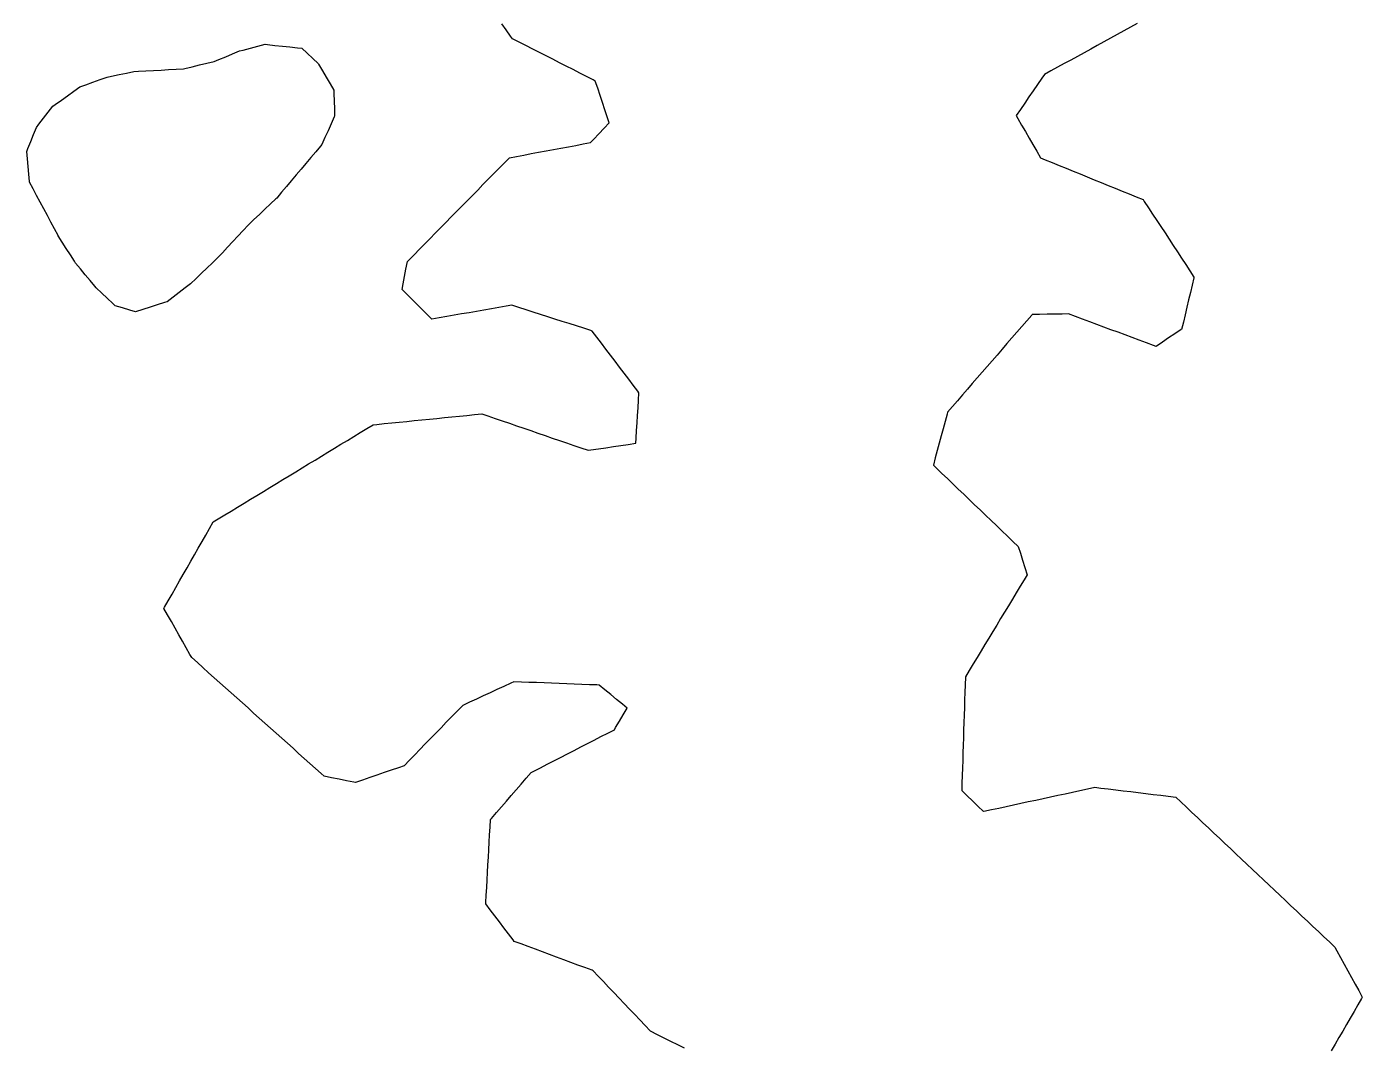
# Model space of a CAD drawing. Header units: millimetres. Extents: x 165 to 2352, y 1753 to 3323.
# Drawn here: x 906.1 to 1082.8, y 2371.8 to 2506.6 of the extents above; entities that cross this region are included whole.
import ezdxf

# ---------------------------------------------------------------- set-up
doc = ezdxf.new("R2010")
doc.units = ezdxf.units.MM
for name, color, linetype in [('ALL_HOLES', 1, 'Continuous'), ('ALL_ISLANDS', 7, 'Continuous'), ('OUTLINE_ISLAND_01', 7, 'Continuous'), ('OUTLINE_ISLAND_01_HOLE_47', 1, 'Continuous')]:
    doc.layers.add(name, color=color, linetype=linetype)

msp = doc.modelspace()

# ---------------------------------------------------------------- linework, layer by layer
at = {"layer": 'ALL_HOLES'}
msp.add_lwpolyline([(942.4708, 2503.7373), (943.199, 2503.052), (943.9272, 2502.3666), (944.6554, 2501.6813), (944.6953, 2501.6135), (945.2028, 2500.7518), (945.7103, 2499.8902), (946.2178, 2499.0285), (946.7254, 2498.1669), (946.737, 2497.72), (946.7629, 2496.7203), (946.7889, 2495.7207), (946.8148, 2494.721), (946.7713, 2494.6245), (946.3604, 2493.7128), (945.9496, 2492.8011), (945.5387, 2491.8894), (945.1279, 2490.9777), (944.9625, 2490.7816), (944.3179, 2490.0171), (943.6732, 2489.2526), (943.0286, 2488.4881), (942.384, 2487.7236), (941.7393, 2486.9591), (941.0947, 2486.1947), (940.4501, 2485.4302), (939.8054, 2484.6657), (939.1608, 2483.9012), (939.0579, 2483.8037), (938.3318, 2483.116), (937.6058, 2482.4283), (936.8798, 2481.7406), (936.1538, 2481.053), (935.4278, 2480.3653), (935.3878, 2480.3225), (934.7054, 2479.5915), (934.0231, 2478.8605), (933.3407, 2478.1295), (932.6583, 2477.3985), (931.9759, 2476.6675), (931.2935, 2475.9365), (930.6514, 2475.3234), (929.9282, 2474.6328), (929.205, 2473.9422), (928.4818, 2473.2516), (927.7585, 2472.561), (927.0402, 2472.011), (926.2462, 2471.4031), (925.4522, 2470.7952), (924.6581, 2470.1873), (924.3003, 2470.0735), (923.3474, 2469.7702), (922.3945, 2469.4669), (921.4416, 2469.1636), (920.4887, 2468.8603), (919.7205, 2469.0868), (918.7613, 2469.3696), (917.8022, 2469.6525), (917.4725, 2469.9601), (916.7414, 2470.6424), (916.0103, 2471.3247), (915.2791, 2472.0069), (915.0969, 2472.2253), (914.4562, 2472.9931), (913.8155, 2473.7609), (913.1748, 2474.5287), (912.5341, 2475.2965), (912.3873, 2475.527), (911.8499, 2476.3704), (911.3125, 2477.2137), (910.7752, 2478.0571), (910.2378, 2478.9004), (910.2233, 2478.9275), (909.7512, 2479.809), (909.279, 2480.6905), (908.8069, 2481.5721), (908.3348, 2482.4536), (907.8626, 2483.3351), (907.3905, 2484.2166), (906.9184, 2485.0982), (906.4462, 2485.9797), (906.4371, 2486.08), (906.3463, 2487.0758), (906.2555, 2488.0717), (906.1647, 2489.0676), (906.0738, 2490.0635), (906.2338, 2490.4575), (906.6099, 2491.3841), (906.986, 2492.3106), (907.3621, 2493.2372), (907.6943, 2493.6687), (908.3043, 2494.4611), (908.9142, 2495.2535), (909.5242, 2496.046), (909.8569, 2496.2832), (910.6712, 2496.8637), (911.4854, 2497.4442), (912.2997, 2498.0248), (913.1139, 2498.6053), (913.9041, 2498.8896), (914.8451, 2499.2281), (915.7861, 2499.5666), (916.727, 2499.9051), (917.3102, 2500.0257), (918.2895, 2500.2284), (919.2687, 2500.4311), (920.248, 2500.6337), (920.8519, 2500.6675), (921.8503, 2500.7233), (922.8487, 2500.7791), (923.8472, 2500.835), (924.8456, 2500.8908), (925.8441, 2500.9466), (926.8425, 2501.0024), (926.9898, 2501.038), (927.962, 2501.2725), (928.9341, 2501.507), (929.9062, 2501.7415), (930.8783, 2501.976), (931.4808, 2502.2243), (932.4053, 2502.6053), (933.3299, 2502.9864), (934.2544, 2503.3675), (934.7096, 2503.4855), (935.6776, 2503.7365), (936.6456, 2503.9875), (937.6135, 2504.2385), (937.932, 2504.2057), (938.9267, 2504.103), (939.9214, 2504.0004), (940.9162, 2503.8977), (941.9109, 2503.7951)], close=True, dxfattribs=at)
at = {"layer": 'ALL_ISLANDS'}
for points in [[(993.1208, 2371.4089), (992.2269, 2371.8571), (991.333, 2372.3054), (990.439, 2372.7536), (989.5451, 2373.2018), (988.6512, 2373.6501), (988.6011, 2373.7027), (987.9121, 2374.4275), (987.2231, 2375.1523), (986.5341, 2375.877), (985.8451, 2376.6018), (985.1561, 2377.3265), (984.4671, 2378.0513), (983.7781, 2378.7761), (983.0891, 2379.5008), (982.4001, 2380.2256), (981.7111, 2380.9503), (981.0221, 2381.6751), (980.8879, 2381.7249), (979.9505, 2382.073), (979.013, 2382.4211), (978.0756, 2382.7692), (977.1381, 2383.1173), (976.2006, 2383.4653), (975.2632, 2383.8134), (974.3257, 2384.1615), (973.3883, 2384.5096), (972.4508, 2384.8577), (971.5133, 2385.2058), (970.5759, 2385.5539), (970.4402, 2385.7339), (969.8384, 2386.5325), (969.2366, 2387.3311), (968.6348, 2388.1298), (968.0329, 2388.9284), (967.4311, 2389.727), (966.8293, 2390.5257), (966.8381, 2390.683), (966.8941, 2391.6815), (966.9501, 2392.6799), (967.0061, 2393.6783), (967.0621, 2394.6768), (967.1181, 2395.6752), (967.174, 2396.6736), (967.23, 2397.6721), (967.286, 2398.6705), (967.342, 2399.6689), (967.398, 2400.6673), (967.454, 2401.6658), (967.5926, 2401.8264), (968.2461, 2402.5833), (968.8997, 2403.3402), (969.5532, 2404.0971), (970.2067, 2404.854), (970.8602, 2405.6109), (971.5137, 2406.3678), (972.1672, 2407.1247), (972.8208, 2407.8816), (973.1817, 2408.0674), (974.0708, 2408.5251), (974.9599, 2408.9827), (975.8491, 2409.4404), (976.7382, 2409.8981), (977.6273, 2410.3557), (978.5165, 2410.8134), (979.4056, 2411.2711), (980.2947, 2411.7287), (981.1838, 2412.1864), (982.073, 2412.644), (982.9621, 2413.1017), (983.8512, 2413.5594), (984.0108, 2413.8275), (984.5224, 2414.6867), (985.034, 2415.546), (985.5455, 2416.4052), (984.9139, 2416.9248), (984.1417, 2417.5601), (983.3694, 2418.1954), (982.5971, 2418.8306), (981.8248, 2419.4659), (981.5416, 2419.4769), (980.5423, 2419.5154), (979.543, 2419.5539), (978.5438, 2419.5924), (977.5445, 2419.6309), (976.5453, 2419.6695), (975.546, 2419.708), (974.5467, 2419.7465), (973.5475, 2419.785), (972.5482, 2419.8236), (971.549, 2419.8621), (970.5497, 2419.9006), (970.1254, 2419.7044), (969.2176, 2419.2849), (968.3099, 2418.8653), (967.4022, 2418.4457), (966.4945, 2418.0261), (965.5868, 2417.6065), (964.679, 2417.187), (963.7713, 2416.7674), (963.6951, 2416.6889), (962.9986, 2415.9713), (962.302, 2415.2538), (961.6055, 2414.5363), (960.909, 2413.8187), (960.2125, 2413.1012), (959.5159, 2412.3836), (958.8194, 2411.6661), (958.1229, 2410.9486), (957.4264, 2410.231), (956.7299, 2409.5135), (956.0333, 2408.796), (955.2578, 2408.5281), (954.3127, 2408.2015), (953.3675, 2407.875), (952.4223, 2407.5485), (951.4771, 2407.2219), (950.5319, 2406.8954), (949.5867, 2406.5689), (949.3667, 2406.613), (948.3863, 2406.8098), (947.4059, 2407.0066), (946.4254, 2407.2034), (945.445, 2407.4002), (945.0454, 2407.7579), (944.3004, 2408.425), (943.5554, 2409.092), (942.8104, 2409.7591), (942.0654, 2410.4262), (941.3204, 2411.0932), (940.5754, 2411.7603), (939.8304, 2412.4273), (939.0854, 2413.0944), (938.3404, 2413.7615), (937.5954, 2414.4285), (936.8504, 2415.0956), (936.1054, 2415.7626), (935.3604, 2416.4297), (934.6154, 2417.0968), (933.8704, 2417.7638), (933.1253, 2418.4309), (932.3803, 2419.0979), (931.6353, 2419.765), (930.8903, 2420.432), (930.1453, 2421.0991), (929.4003, 2421.7662), (928.6553, 2422.4332), (927.9103, 2423.1003), (927.6752, 2423.5167), (927.1836, 2424.3876), (926.6921, 2425.2584), (926.2005, 2426.1292), (925.7089, 2427.0001), (925.2173, 2427.8709), (924.7257, 2428.7417), (924.2342, 2429.6126), (924.3186, 2429.7605), (924.8145, 2430.6289), (925.3103, 2431.4973), (925.8062, 2432.3657), (926.3021, 2433.2341), (926.7979, 2434.1025), (927.2938, 2434.9709), (927.7896, 2435.8393), (928.2855, 2436.7077), (928.7814, 2437.5761), (929.2772, 2438.4445), (929.7731, 2439.3129), (930.269, 2440.1813), (930.7648, 2441.0497), (931.4192, 2441.4474), (932.2738, 2441.9667), (933.1284, 2442.4861), (933.9829, 2443.0054), (934.8375, 2443.5248), (935.6921, 2444.0441), (936.5466, 2444.5635), (937.4012, 2445.0828), (938.2557, 2445.6021), (939.1103, 2446.1215), (939.9649, 2446.6408), (940.8194, 2447.1602), (941.674, 2447.6795), (942.5286, 2448.1989), (943.3831, 2448.7182), (944.2377, 2449.2376), (945.0922, 2449.7569), (945.9468, 2450.2763), (946.8014, 2450.7956), (947.6559, 2451.315), (948.5105, 2451.8343), (949.3651, 2452.3537), (950.2196, 2452.873), (951.0742, 2453.3924), (951.9287, 2453.9117), (952.3972, 2453.9584), (953.3923, 2454.0575), (954.3874, 2454.1567), (955.3825, 2454.2558), (956.3775, 2454.3549), (957.3726, 2454.4541), (958.3677, 2454.5532), (959.3627, 2454.6523), (960.3578, 2454.7515), (961.3529, 2454.8506), (962.348, 2454.9497), (963.343, 2455.0489), (964.3381, 2455.148), (965.3332, 2455.2471), (966.3283, 2455.3463), (967.1199, 2455.074), (968.0656, 2454.7489), (969.0112, 2454.4237), (969.9569, 2454.0985), (970.9025, 2453.7733), (971.8482, 2453.4482), (972.7938, 2453.123), (973.7395, 2452.7978), (974.6851, 2452.4726), (975.6308, 2452.1475), (976.5765, 2451.8223), (977.5221, 2451.4971), (978.4678, 2451.1719), (979.4134, 2450.8468), (980.3591, 2450.5216), (980.7452, 2450.5786), (981.7345, 2450.7246), (982.7238, 2450.8706), (983.7131, 2451.0166), (984.7024, 2451.1626), (985.6916, 2451.3087), (986.6809, 2451.4547), (986.7247, 2452.1485), (986.7878, 2453.1465), (986.8508, 2454.1445), (986.9138, 2455.1426), (986.9768, 2456.1406), (987.0398, 2457.1386), (987.1029, 2458.1366), (986.9548, 2458.3322), (986.3514, 2459.1296), (985.7479, 2459.927), (985.1445, 2460.7245), (984.5411, 2461.5219), (983.9376, 2462.3193), (983.3342, 2463.1167), (982.7308, 2463.9141), (982.1273, 2464.7115), (981.5239, 2465.5089), (980.9204, 2466.3063), (980.7395, 2466.3644), (979.7874, 2466.6702), (978.8353, 2466.976), (977.8832, 2467.2817), (976.9311, 2467.5875), (975.979, 2467.8933), (975.0269, 2468.199), (974.0748, 2468.5048), (973.1227, 2468.8106), (972.1706, 2469.1163), (971.2185, 2469.4221), (970.2664, 2469.7279), (969.5388, 2469.5998), (968.5539, 2469.4265), (967.5691, 2469.2531), (966.5842, 2469.0798), (965.5993, 2468.9064), (964.6145, 2468.7331), (963.6296, 2468.5598), (962.6447, 2468.3864), (961.6599, 2468.2131), (960.675, 2468.0398), (959.6902, 2467.8664), (959.2867, 2468.2705), (958.5802, 2468.9782), (957.8737, 2469.6859), (957.1672, 2470.3937), (956.4607, 2471.1014), (955.7542, 2471.8091), (955.8918, 2472.5388), (956.0771, 2473.5215), (956.2623, 2474.5042), (956.4476, 2475.4869), (956.6466, 2475.6894), (957.3476, 2476.4025), (958.0486, 2477.1157), (958.7496, 2477.8288), (959.4507, 2478.542), (960.1517, 2479.2551), (960.8527, 2479.9683), (961.5537, 2480.6814), (962.2547, 2481.3946), (962.9557, 2482.1077), (963.6567, 2482.8209), (964.3577, 2483.534), (965.0587, 2484.2472), (965.7597, 2484.9603), (966.4607, 2485.6735), (967.1618, 2486.3867), (967.8628, 2487.0998), (968.5638, 2487.813), (969.2648, 2488.5261), (969.9658, 2489.2393), (970.8763, 2489.4084), (971.8595, 2489.5909), (972.8427, 2489.7735), (973.8259, 2489.9561), (974.809, 2490.1387), (975.7922, 2490.3213), (976.7754, 2490.5039), (977.7586, 2490.6865), (978.7418, 2490.8691), (979.725, 2491.0517), (980.7082, 2491.2343), (981.1163, 2491.6712), (981.799, 2492.4019), (982.4816, 2493.1327), (983.1642, 2493.8635), (982.9048, 2494.6413), (982.5884, 2495.5899), (982.272, 2496.5386), (981.9556, 2497.4872), (981.6392, 2498.4358), (981.3228, 2499.3844), (981.0496, 2499.5241), (980.1592, 2499.9793), (979.2687, 2500.4344), (978.3783, 2500.8895), (977.4879, 2501.3447), (976.5975, 2501.7998), (975.7071, 2502.255), (974.8167, 2502.7101), (973.9262, 2503.1653), (973.0358, 2503.6204), (972.1454, 2504.0756), (971.255, 2504.5307), (970.3646, 2504.9858), (970.1198, 2505.3293), (969.5393, 2506.1436), (968.9589, 2506.9579)], [(1053.0224, 2506.9806), (1052.146, 2506.499), (1051.2696, 2506.0173), (1050.3932, 2505.5357), (1049.5169, 2505.0541), (1048.6405, 2504.5725), (1047.7641, 2504.0909), (1046.8877, 2503.6093), (1046.0113, 2503.1276), (1045.135, 2502.646), (1044.2586, 2502.1644), (1043.3822, 2501.6828), (1042.5058, 2501.2012), (1041.6294, 2500.7196), (1040.753, 2500.2379), (1040.4176, 2499.7489), (1039.8519, 2498.9242), (1039.2862, 2498.0996), (1038.7206, 2497.275), (1038.1549, 2496.4503), (1037.5892, 2495.6257), (1037.0235, 2494.8011), (1037.2385, 2494.4286), (1037.7383, 2493.5625), (1038.2381, 2492.6964), (1038.7379, 2491.8302), (1039.2377, 2490.9641), (1039.7375, 2490.098), (1040.2373, 2489.2318), (1040.8686, 2488.9744), (1041.7945, 2488.5968), (1042.7205, 2488.2192), (1043.6465, 2487.8416), (1044.5724, 2487.464), (1045.4984, 2487.0863), (1046.4244, 2486.7087), (1047.3503, 2486.3311), (1048.2763, 2485.9535), (1049.2023, 2485.5759), (1050.1282, 2485.1983), (1051.0542, 2484.8207), (1051.9801, 2484.443), (1052.9061, 2484.0654), (1053.8321, 2483.6878), (1053.9814, 2483.46), (1054.5295, 2482.6235), (1055.0776, 2481.7871), (1055.6257, 2480.9507), (1056.1738, 2480.1143), (1056.7219, 2479.2779), (1057.27, 2478.4415), (1057.8181, 2477.6051), (1058.3662, 2476.7686), (1058.9143, 2475.9322), (1059.4624, 2475.0958), (1060.0105, 2474.2594), (1060.5586, 2473.423), (1060.5375, 2473.3339), (1060.3067, 2472.3609), (1060.0759, 2471.3879), (1059.8451, 2470.4149), (1059.6143, 2469.4419), (1059.3835, 2468.4689), (1059.1527, 2467.4959), (1058.9219, 2466.5229), (1058.8717, 2466.4896), (1058.0383, 2465.937), (1057.2048, 2465.3844), (1056.3714, 2464.8318), (1055.538, 2464.2791), (1055.1946, 2464.406), (1054.2565, 2464.7526), (1053.3185, 2465.0991), (1052.3804, 2465.4456), (1051.4424, 2465.7922), (1050.5044, 2466.1387), (1049.5663, 2466.4853), (1048.6283, 2466.8318), (1047.6903, 2467.1784), (1046.7522, 2467.5249), (1045.8142, 2467.8714), (1044.8762, 2468.218), (1043.9381, 2468.5645), (1043.1327, 2468.5504), (1042.1328, 2468.5328), (1041.133, 2468.5152), (1040.1331, 2468.4977), (1039.1333, 2468.4801), (1039.0813, 2468.4201), (1038.426, 2467.6647), (1037.7707, 2466.9093), (1037.1154, 2466.1539), (1036.4602, 2465.3985), (1035.8049, 2464.6431), (1035.1496, 2463.8877), (1034.4944, 2463.1323), (1033.8391, 2462.3769), (1033.1838, 2461.6215), (1032.5286, 2460.8662), (1031.8733, 2460.1108), (1031.218, 2459.3554), (1030.5627, 2458.6), (1029.9075, 2457.8446), (1029.2522, 2457.0892), (1028.5969, 2456.3338), (1027.9417, 2455.5784), (1027.8721, 2455.3183), (1027.6136, 2454.3523), (1027.3551, 2453.3862), (1027.0966, 2452.4202), (1026.8381, 2451.4542), (1026.5796, 2450.4882), (1026.3211, 2449.5222), (1026.0626, 2448.5562), (1026.4735, 2448.1627), (1027.1958, 2447.4711), (1027.918, 2446.7794), (1028.6403, 2446.0878), (1029.3626, 2445.3962), (1030.0848, 2444.7046), (1030.8071, 2444.013), (1031.5294, 2443.3213), (1032.2516, 2442.6297), (1032.9739, 2441.9381), (1033.6962, 2441.2465), (1034.4184, 2440.5549), (1035.1407, 2439.8633), (1035.8629, 2439.1716), (1036.5852, 2438.48), (1037.3075, 2437.7884), (1037.5816, 2436.9214), (1037.8831, 2435.9679), (1038.1845, 2435.0144), (1038.486, 2434.061), (1038.0756, 2433.3838), (1037.5573, 2432.5286), (1037.039, 2431.6734), (1036.5206, 2430.8182), (1036.0023, 2429.963), (1035.484, 2429.1078), (1034.9657, 2428.2526), (1034.4474, 2427.3975), (1033.9291, 2426.5423), (1033.4108, 2425.6871), (1032.8925, 2424.8319), (1032.3742, 2423.9767), (1031.8559, 2423.1215), (1031.3375, 2422.2663), (1030.8192, 2421.4111), (1030.3009, 2420.5559), (1030.299, 2420.4947), (1030.2667, 2419.4952), (1030.2345, 2418.4957), (1030.2022, 2417.4962), (1030.17, 2416.4968), (1030.1377, 2415.4973), (1030.1055, 2414.4978), (1030.0732, 2413.4983), (1030.041, 2412.4988), (1030.0087, 2411.4994), (1029.9765, 2410.4999), (1029.9442, 2409.5004), (1029.912, 2408.5009), (1029.8797, 2407.5014), (1029.8475, 2406.502), (1029.8152, 2405.5025), (1030.5173, 2404.8284), (1031.2386, 2404.1358), (1031.9599, 2403.4432), (1032.6813, 2402.7506), (1032.7637, 2402.7684), (1033.7411, 2402.9797), (1034.7185, 2403.191), (1035.696, 2403.4023), (1036.6734, 2403.6135), (1037.6508, 2403.8248), (1038.6282, 2404.0361), (1039.6057, 2404.2474), (1040.5831, 2404.4587), (1041.5605, 2404.67), (1042.5379, 2404.8813), (1043.5154, 2405.0925), (1044.4928, 2405.3038), (1045.4702, 2405.5151), (1046.4476, 2405.7264), (1047.425, 2405.9377), (1048.2208, 2405.8416), (1049.2136, 2405.7216), (1050.2064, 2405.6017), (1051.1992, 2405.4818), (1052.1919, 2405.3618), (1053.1847, 2405.2419), (1054.1775, 2405.122), (1055.1703, 2405.002), (1056.1631, 2404.8821), (1057.1559, 2404.7622), (1058.1486, 2404.6423), (1058.8378, 2403.9925), (1059.5654, 2403.3065), (1060.293, 2402.6204), (1061.0206, 2401.9344), (1061.7482, 2401.2484), (1062.4757, 2400.5624), (1063.2033, 2399.8764), (1063.9309, 2399.1904), (1064.6585, 2398.5044), (1065.3861, 2397.8183), (1066.1137, 2397.1323), (1066.8413, 2396.4463), (1067.5689, 2395.7603), (1068.2964, 2395.0743), (1069.024, 2394.3883), (1069.7516, 2393.7022), (1070.4792, 2393.0162), (1071.2068, 2392.3302), (1071.9344, 2391.6442), (1072.662, 2390.9582), (1073.3896, 2390.2722), (1074.1171, 2389.5862), (1074.8447, 2388.9001), (1075.5723, 2388.2141), (1076.2999, 2387.5281), (1077.0275, 2386.8421), (1077.7551, 2386.1561), (1078.4827, 2385.4701), (1079.2103, 2384.7841), (1079.4769, 2384.2958), (1079.9561, 2383.4181), (1080.4353, 2382.5404), (1080.9146, 2381.6627), (1081.3938, 2380.785), (1081.873, 2379.9073), (1082.3523, 2379.0297), (1082.8315, 2378.152), (1082.7453, 2378.0034), (1082.2435, 2377.1384), (1081.7417, 2376.2734), (1081.2399, 2375.4084), (1080.7381, 2374.5434), (1080.2363, 2373.6784), (1079.7346, 2372.8134), (1079.2328, 2371.9484), (1078.731, 2371.0834)]]:
    msp.add_lwpolyline(points, dxfattribs=at)
at = {"layer": 'OUTLINE_ISLAND_01'}
for points in [[(993.1208, 2371.4089), (992.2269, 2371.8571), (991.333, 2372.3054), (990.439, 2372.7536), (989.5451, 2373.2018), (988.6512, 2373.6501), (988.6011, 2373.7027), (987.9121, 2374.4275), (987.2231, 2375.1523), (986.5341, 2375.877), (985.8451, 2376.6018), (985.1561, 2377.3265), (984.4671, 2378.0513), (983.7781, 2378.7761), (983.0891, 2379.5008), (982.4001, 2380.2256), (981.7111, 2380.9503), (981.0221, 2381.6751), (980.8879, 2381.7249), (979.9505, 2382.073), (979.013, 2382.4211), (978.0756, 2382.7692), (977.1381, 2383.1173), (976.2006, 2383.4653), (975.2632, 2383.8134), (974.3257, 2384.1615), (973.3883, 2384.5096), (972.4508, 2384.8577), (971.5133, 2385.2058), (970.5759, 2385.5539), (970.4402, 2385.7339), (969.8384, 2386.5325), (969.2366, 2387.3311), (968.6348, 2388.1298), (968.0329, 2388.9284), (967.4311, 2389.727), (966.8293, 2390.5257), (966.8381, 2390.683), (966.8941, 2391.6815), (966.9501, 2392.6799), (967.0061, 2393.6783), (967.0621, 2394.6768), (967.1181, 2395.6752), (967.174, 2396.6736), (967.23, 2397.6721), (967.286, 2398.6705), (967.342, 2399.6689), (967.398, 2400.6673), (967.454, 2401.6658), (967.5926, 2401.8264), (968.2461, 2402.5833), (968.8997, 2403.3402), (969.5532, 2404.0971), (970.2067, 2404.854), (970.8602, 2405.6109), (971.5137, 2406.3678), (972.1672, 2407.1247), (972.8208, 2407.8816), (973.1817, 2408.0674), (974.0708, 2408.5251), (974.9599, 2408.9827), (975.8491, 2409.4404), (976.7382, 2409.8981), (977.6273, 2410.3557), (978.5165, 2410.8134), (979.4056, 2411.2711), (980.2947, 2411.7287), (981.1838, 2412.1864), (982.073, 2412.644), (982.9621, 2413.1017), (983.8512, 2413.5594), (984.0108, 2413.8275), (984.5224, 2414.6867), (985.034, 2415.546), (985.5455, 2416.4052), (984.9139, 2416.9248), (984.1417, 2417.5601), (983.3694, 2418.1954), (982.5971, 2418.8306), (981.8248, 2419.4659), (981.5416, 2419.4769), (980.5423, 2419.5154), (979.543, 2419.5539), (978.5438, 2419.5924), (977.5445, 2419.6309), (976.5453, 2419.6695), (975.546, 2419.708), (974.5467, 2419.7465), (973.5475, 2419.785), (972.5482, 2419.8236), (971.549, 2419.8621), (970.5497, 2419.9006), (970.1254, 2419.7044), (969.2176, 2419.2849), (968.3099, 2418.8653), (967.4022, 2418.4457), (966.4945, 2418.0261), (965.5868, 2417.6065), (964.679, 2417.187), (963.7713, 2416.7674), (963.6951, 2416.6889), (962.9986, 2415.9713), (962.302, 2415.2538), (961.6055, 2414.5363), (960.909, 2413.8187), (960.2125, 2413.1012), (959.5159, 2412.3836), (958.8194, 2411.6661), (958.1229, 2410.9486), (957.4264, 2410.231), (956.7299, 2409.5135), (956.0333, 2408.796), (955.2578, 2408.5281), (954.3127, 2408.2015), (953.3675, 2407.875), (952.4223, 2407.5485), (951.4771, 2407.2219), (950.5319, 2406.8954), (949.5867, 2406.5689), (949.3667, 2406.613), (948.3863, 2406.8098), (947.4059, 2407.0066), (946.4254, 2407.2034), (945.445, 2407.4002), (945.0454, 2407.7579), (944.3004, 2408.425), (943.5554, 2409.092), (942.8104, 2409.7591), (942.0654, 2410.4262), (941.3204, 2411.0932), (940.5754, 2411.7603), (939.8304, 2412.4273), (939.0854, 2413.0944), (938.3404, 2413.7615), (937.5954, 2414.4285), (936.8504, 2415.0956), (936.1054, 2415.7626), (935.3604, 2416.4297), (934.6154, 2417.0968), (933.8704, 2417.7638), (933.1253, 2418.4309), (932.3803, 2419.0979), (931.6353, 2419.765), (930.8903, 2420.432), (930.1453, 2421.0991), (929.4003, 2421.7662), (928.6553, 2422.4332), (927.9103, 2423.1003), (927.6752, 2423.5167), (927.1836, 2424.3876), (926.6921, 2425.2584), (926.2005, 2426.1292), (925.7089, 2427.0001), (925.2173, 2427.8709), (924.7257, 2428.7417), (924.2342, 2429.6126), (924.3186, 2429.7605), (924.8145, 2430.6289), (925.3103, 2431.4973), (925.8062, 2432.3657), (926.3021, 2433.2341), (926.7979, 2434.1025), (927.2938, 2434.9709), (927.7896, 2435.8393), (928.2855, 2436.7077), (928.7814, 2437.5761), (929.2772, 2438.4445), (929.7731, 2439.3129), (930.269, 2440.1813), (930.7648, 2441.0497), (931.4192, 2441.4474), (932.2738, 2441.9667), (933.1284, 2442.4861), (933.9829, 2443.0054), (934.8375, 2443.5248), (935.6921, 2444.0441), (936.5466, 2444.5635), (937.4012, 2445.0828), (938.2557, 2445.6021), (939.1103, 2446.1215), (939.9649, 2446.6408), (940.8194, 2447.1602), (941.674, 2447.6795), (942.5286, 2448.1989), (943.3831, 2448.7182), (944.2377, 2449.2376), (945.0922, 2449.7569), (945.9468, 2450.2763), (946.8014, 2450.7956), (947.6559, 2451.315), (948.5105, 2451.8343), (949.3651, 2452.3537), (950.2196, 2452.873), (951.0742, 2453.3924), (951.9287, 2453.9117), (952.3972, 2453.9584), (953.3923, 2454.0575), (954.3874, 2454.1567), (955.3825, 2454.2558), (956.3775, 2454.3549), (957.3726, 2454.4541), (958.3677, 2454.5532), (959.3627, 2454.6523), (960.3578, 2454.7515), (961.3529, 2454.8506), (962.348, 2454.9497), (963.343, 2455.0489), (964.3381, 2455.148), (965.3332, 2455.2471), (966.3283, 2455.3463), (967.1199, 2455.074), (968.0656, 2454.7489), (969.0112, 2454.4237), (969.9569, 2454.0985), (970.9025, 2453.7733), (971.8482, 2453.4482), (972.7938, 2453.123), (973.7395, 2452.7978), (974.6851, 2452.4726), (975.6308, 2452.1475), (976.5765, 2451.8223), (977.5221, 2451.4971), (978.4678, 2451.1719), (979.4134, 2450.8468), (980.3591, 2450.5216), (980.7452, 2450.5786), (981.7345, 2450.7246), (982.7238, 2450.8706), (983.7131, 2451.0166), (984.7024, 2451.1626), (985.6916, 2451.3087), (986.6809, 2451.4547), (986.7247, 2452.1485), (986.7878, 2453.1465), (986.8508, 2454.1445), (986.9138, 2455.1426), (986.9768, 2456.1406), (987.0398, 2457.1386), (987.1029, 2458.1366), (986.9548, 2458.3322), (986.3514, 2459.1296), (985.7479, 2459.927), (985.1445, 2460.7245), (984.5411, 2461.5219), (983.9376, 2462.3193), (983.3342, 2463.1167), (982.7308, 2463.9141), (982.1273, 2464.7115), (981.5239, 2465.5089), (980.9204, 2466.3063), (980.7395, 2466.3644), (979.7874, 2466.6702), (978.8353, 2466.976), (977.8832, 2467.2817), (976.9311, 2467.5875), (975.979, 2467.8933), (975.0269, 2468.199), (974.0748, 2468.5048), (973.1227, 2468.8106), (972.1706, 2469.1163), (971.2185, 2469.4221), (970.2664, 2469.7279), (969.5388, 2469.5998), (968.5539, 2469.4265), (967.5691, 2469.2531), (966.5842, 2469.0798), (965.5993, 2468.9064), (964.6145, 2468.7331), (963.6296, 2468.5598), (962.6447, 2468.3864), (961.6599, 2468.2131), (960.675, 2468.0398), (959.6902, 2467.8664), (959.2867, 2468.2705), (958.5802, 2468.9782), (957.8737, 2469.6859), (957.1672, 2470.3937), (956.4607, 2471.1014), (955.7542, 2471.8091), (955.8918, 2472.5388), (956.0771, 2473.5215), (956.2623, 2474.5042), (956.4476, 2475.4869), (956.6466, 2475.6894), (957.3476, 2476.4025), (958.0486, 2477.1157), (958.7496, 2477.8288), (959.4507, 2478.542), (960.1517, 2479.2551), (960.8527, 2479.9683), (961.5537, 2480.6814), (962.2547, 2481.3946), (962.9557, 2482.1077), (963.6567, 2482.8209), (964.3577, 2483.534), (965.0587, 2484.2472), (965.7597, 2484.9603), (966.4607, 2485.6735), (967.1618, 2486.3867), (967.8628, 2487.0998), (968.5638, 2487.813), (969.2648, 2488.5261), (969.9658, 2489.2393), (970.8763, 2489.4084), (971.8595, 2489.5909), (972.8427, 2489.7735), (973.8259, 2489.9561), (974.809, 2490.1387), (975.7922, 2490.3213), (976.7754, 2490.5039), (977.7586, 2490.6865), (978.7418, 2490.8691), (979.725, 2491.0517), (980.7082, 2491.2343), (981.1163, 2491.6712), (981.799, 2492.4019), (982.4816, 2493.1327), (983.1642, 2493.8635), (982.9048, 2494.6413), (982.5884, 2495.5899), (982.272, 2496.5386), (981.9556, 2497.4872), (981.6392, 2498.4358), (981.3228, 2499.3844), (981.0496, 2499.5241), (980.1592, 2499.9793), (979.2687, 2500.4344), (978.3783, 2500.8895), (977.4879, 2501.3447), (976.5975, 2501.7998), (975.7071, 2502.255), (974.8167, 2502.7101), (973.9262, 2503.1653), (973.0358, 2503.6204), (972.1454, 2504.0756), (971.255, 2504.5307), (970.3646, 2504.9858), (970.1198, 2505.3293), (969.5393, 2506.1436), (968.9589, 2506.9579)], [(1053.0224, 2506.9806), (1052.146, 2506.499), (1051.2696, 2506.0173), (1050.3932, 2505.5357), (1049.5169, 2505.0541), (1048.6405, 2504.5725), (1047.7641, 2504.0909), (1046.8877, 2503.6093), (1046.0113, 2503.1276), (1045.135, 2502.646), (1044.2586, 2502.1644), (1043.3822, 2501.6828), (1042.5058, 2501.2012), (1041.6294, 2500.7196), (1040.753, 2500.2379), (1040.4176, 2499.7489), (1039.8519, 2498.9242), (1039.2862, 2498.0996), (1038.7206, 2497.275), (1038.1549, 2496.4503), (1037.5892, 2495.6257), (1037.0235, 2494.8011), (1037.2385, 2494.4286), (1037.7383, 2493.5625), (1038.2381, 2492.6964), (1038.7379, 2491.8302), (1039.2377, 2490.9641), (1039.7375, 2490.098), (1040.2373, 2489.2318), (1040.8686, 2488.9744), (1041.7945, 2488.5968), (1042.7205, 2488.2192), (1043.6465, 2487.8416), (1044.5724, 2487.464), (1045.4984, 2487.0863), (1046.4244, 2486.7087), (1047.3503, 2486.3311), (1048.2763, 2485.9535), (1049.2023, 2485.5759), (1050.1282, 2485.1983), (1051.0542, 2484.8207), (1051.9801, 2484.443), (1052.9061, 2484.0654), (1053.8321, 2483.6878), (1053.9814, 2483.46), (1054.5295, 2482.6235), (1055.0776, 2481.7871), (1055.6257, 2480.9507), (1056.1738, 2480.1143), (1056.7219, 2479.2779), (1057.27, 2478.4415), (1057.8181, 2477.6051), (1058.3662, 2476.7686), (1058.9143, 2475.9322), (1059.4624, 2475.0958), (1060.0105, 2474.2594), (1060.5586, 2473.423), (1060.5375, 2473.3339), (1060.3067, 2472.3609), (1060.0759, 2471.3879), (1059.8451, 2470.4149), (1059.6143, 2469.4419), (1059.3835, 2468.4689), (1059.1527, 2467.4959), (1058.9219, 2466.5229), (1058.8717, 2466.4896), (1058.0383, 2465.937), (1057.2048, 2465.3844), (1056.3714, 2464.8318), (1055.538, 2464.2791), (1055.1946, 2464.406), (1054.2565, 2464.7526), (1053.3185, 2465.0991), (1052.3804, 2465.4456), (1051.4424, 2465.7922), (1050.5044, 2466.1387), (1049.5663, 2466.4853), (1048.6283, 2466.8318), (1047.6903, 2467.1784), (1046.7522, 2467.5249), (1045.8142, 2467.8714), (1044.8762, 2468.218), (1043.9381, 2468.5645), (1043.1327, 2468.5504), (1042.1328, 2468.5328), (1041.133, 2468.5152), (1040.1331, 2468.4977), (1039.1333, 2468.4801), (1039.0813, 2468.4201), (1038.426, 2467.6647), (1037.7707, 2466.9093), (1037.1154, 2466.1539), (1036.4602, 2465.3985), (1035.8049, 2464.6431), (1035.1496, 2463.8877), (1034.4944, 2463.1323), (1033.8391, 2462.3769), (1033.1838, 2461.6215), (1032.5286, 2460.8662), (1031.8733, 2460.1108), (1031.218, 2459.3554), (1030.5627, 2458.6), (1029.9075, 2457.8446), (1029.2522, 2457.0892), (1028.5969, 2456.3338), (1027.9417, 2455.5784), (1027.8721, 2455.3183), (1027.6136, 2454.3523), (1027.3551, 2453.3862), (1027.0966, 2452.4202), (1026.8381, 2451.4542), (1026.5796, 2450.4882), (1026.3211, 2449.5222), (1026.0626, 2448.5562), (1026.4735, 2448.1627), (1027.1958, 2447.4711), (1027.918, 2446.7794), (1028.6403, 2446.0878), (1029.3626, 2445.3962), (1030.0848, 2444.7046), (1030.8071, 2444.013), (1031.5294, 2443.3213), (1032.2516, 2442.6297), (1032.9739, 2441.9381), (1033.6962, 2441.2465), (1034.4184, 2440.5549), (1035.1407, 2439.8633), (1035.8629, 2439.1716), (1036.5852, 2438.48), (1037.3075, 2437.7884), (1037.5816, 2436.9214), (1037.8831, 2435.9679), (1038.1845, 2435.0144), (1038.486, 2434.061), (1038.0756, 2433.3838), (1037.5573, 2432.5286), (1037.039, 2431.6734), (1036.5206, 2430.8182), (1036.0023, 2429.963), (1035.484, 2429.1078), (1034.9657, 2428.2526), (1034.4474, 2427.3975), (1033.9291, 2426.5423), (1033.4108, 2425.6871), (1032.8925, 2424.8319), (1032.3742, 2423.9767), (1031.8559, 2423.1215), (1031.3375, 2422.2663), (1030.8192, 2421.4111), (1030.3009, 2420.5559), (1030.299, 2420.4947), (1030.2667, 2419.4952), (1030.2345, 2418.4957), (1030.2022, 2417.4962), (1030.17, 2416.4968), (1030.1377, 2415.4973), (1030.1055, 2414.4978), (1030.0732, 2413.4983), (1030.041, 2412.4988), (1030.0087, 2411.4994), (1029.9765, 2410.4999), (1029.9442, 2409.5004), (1029.912, 2408.5009), (1029.8797, 2407.5014), (1029.8475, 2406.502), (1029.8152, 2405.5025), (1030.5173, 2404.8284), (1031.2386, 2404.1358), (1031.9599, 2403.4432), (1032.6813, 2402.7506), (1032.7637, 2402.7684), (1033.7411, 2402.9797), (1034.7185, 2403.191), (1035.696, 2403.4023), (1036.6734, 2403.6135), (1037.6508, 2403.8248), (1038.6282, 2404.0361), (1039.6057, 2404.2474), (1040.5831, 2404.4587), (1041.5605, 2404.67), (1042.5379, 2404.8813), (1043.5154, 2405.0925), (1044.4928, 2405.3038), (1045.4702, 2405.5151), (1046.4476, 2405.7264), (1047.425, 2405.9377), (1048.2208, 2405.8416), (1049.2136, 2405.7216), (1050.2064, 2405.6017), (1051.1992, 2405.4818), (1052.1919, 2405.3618), (1053.1847, 2405.2419), (1054.1775, 2405.122), (1055.1703, 2405.002), (1056.1631, 2404.8821), (1057.1559, 2404.7622), (1058.1486, 2404.6423), (1058.8378, 2403.9925), (1059.5654, 2403.3065), (1060.293, 2402.6204), (1061.0206, 2401.9344), (1061.7482, 2401.2484), (1062.4757, 2400.5624), (1063.2033, 2399.8764), (1063.9309, 2399.1904), (1064.6585, 2398.5044), (1065.3861, 2397.8183), (1066.1137, 2397.1323), (1066.8413, 2396.4463), (1067.5689, 2395.7603), (1068.2964, 2395.0743), (1069.024, 2394.3883), (1069.7516, 2393.7022), (1070.4792, 2393.0162), (1071.2068, 2392.3302), (1071.9344, 2391.6442), (1072.662, 2390.9582), (1073.3896, 2390.2722), (1074.1171, 2389.5862), (1074.8447, 2388.9001), (1075.5723, 2388.2141), (1076.2999, 2387.5281), (1077.0275, 2386.8421), (1077.7551, 2386.1561), (1078.4827, 2385.4701), (1079.2103, 2384.7841), (1079.4769, 2384.2958), (1079.9561, 2383.4181), (1080.4353, 2382.5404), (1080.9146, 2381.6627), (1081.3938, 2380.785), (1081.873, 2379.9073), (1082.3523, 2379.0297), (1082.8315, 2378.152), (1082.7453, 2378.0034), (1082.2435, 2377.1384), (1081.7417, 2376.2734), (1081.2399, 2375.4084), (1080.7381, 2374.5434), (1080.2363, 2373.6784), (1079.7346, 2372.8134), (1079.2328, 2371.9484), (1078.731, 2371.0834)]]:
    msp.add_lwpolyline(points, dxfattribs=at)
at = {"layer": 'OUTLINE_ISLAND_01_HOLE_47'}
msp.add_lwpolyline([(942.4708, 2503.7373), (943.199, 2503.052), (943.9272, 2502.3666), (944.6554, 2501.6813), (944.6953, 2501.6135), (945.2028, 2500.7518), (945.7103, 2499.8902), (946.2178, 2499.0285), (946.7254, 2498.1669), (946.737, 2497.72), (946.7629, 2496.7203), (946.7889, 2495.7207), (946.8148, 2494.721), (946.7713, 2494.6245), (946.3604, 2493.7128), (945.9496, 2492.8011), (945.5387, 2491.8894), (945.1279, 2490.9777), (944.9625, 2490.7816), (944.3179, 2490.0171), (943.6732, 2489.2526), (943.0286, 2488.4881), (942.384, 2487.7236), (941.7393, 2486.9591), (941.0947, 2486.1947), (940.4501, 2485.4302), (939.8054, 2484.6657), (939.1608, 2483.9012), (939.0579, 2483.8037), (938.3318, 2483.116), (937.6058, 2482.4283), (936.8798, 2481.7406), (936.1538, 2481.053), (935.4278, 2480.3653), (935.3878, 2480.3225), (934.7054, 2479.5915), (934.0231, 2478.8605), (933.3407, 2478.1295), (932.6583, 2477.3985), (931.9759, 2476.6675), (931.2935, 2475.9365), (930.6514, 2475.3234), (929.9282, 2474.6328), (929.205, 2473.9422), (928.4818, 2473.2516), (927.7585, 2472.561), (927.0402, 2472.011), (926.2462, 2471.4031), (925.4522, 2470.7952), (924.6581, 2470.1873), (924.3003, 2470.0735), (923.3474, 2469.7702), (922.3945, 2469.4669), (921.4416, 2469.1636), (920.4887, 2468.8603), (919.7205, 2469.0868), (918.7613, 2469.3696), (917.8022, 2469.6525), (917.4725, 2469.9601), (916.7414, 2470.6424), (916.0103, 2471.3247), (915.2791, 2472.0069), (915.0969, 2472.2253), (914.4562, 2472.9931), (913.8155, 2473.7609), (913.1748, 2474.5287), (912.5341, 2475.2965), (912.3873, 2475.527), (911.8499, 2476.3704), (911.3125, 2477.2137), (910.7752, 2478.0571), (910.2378, 2478.9004), (910.2233, 2478.9275), (909.7512, 2479.809), (909.279, 2480.6905), (908.8069, 2481.5721), (908.3348, 2482.4536), (907.8626, 2483.3351), (907.3905, 2484.2166), (906.9184, 2485.0982), (906.4462, 2485.9797), (906.4371, 2486.08), (906.3463, 2487.0758), (906.2555, 2488.0717), (906.1647, 2489.0676), (906.0738, 2490.0635), (906.2338, 2490.4575), (906.6099, 2491.3841), (906.986, 2492.3106), (907.3621, 2493.2372), (907.6943, 2493.6687), (908.3043, 2494.4611), (908.9142, 2495.2535), (909.5242, 2496.046), (909.8569, 2496.2832), (910.6712, 2496.8637), (911.4854, 2497.4442), (912.2997, 2498.0248), (913.1139, 2498.6053), (913.9041, 2498.8896), (914.8451, 2499.2281), (915.7861, 2499.5666), (916.727, 2499.9051), (917.3102, 2500.0257), (918.2895, 2500.2284), (919.2687, 2500.4311), (920.248, 2500.6337), (920.8519, 2500.6675), (921.8503, 2500.7233), (922.8487, 2500.7791), (923.8472, 2500.835), (924.8456, 2500.8908), (925.8441, 2500.9466), (926.8425, 2501.0024), (926.9898, 2501.038), (927.962, 2501.2725), (928.9341, 2501.507), (929.9062, 2501.7415), (930.8783, 2501.976), (931.4808, 2502.2243), (932.4053, 2502.6053), (933.3299, 2502.9864), (934.2544, 2503.3675), (934.7096, 2503.4855), (935.6776, 2503.7365), (936.6456, 2503.9875), (937.6135, 2504.2385), (937.932, 2504.2057), (938.9267, 2504.103), (939.9214, 2504.0004), (940.9162, 2503.8977), (941.9109, 2503.7951)], close=True, dxfattribs=at)

doc.saveas('drawing.dxf')
